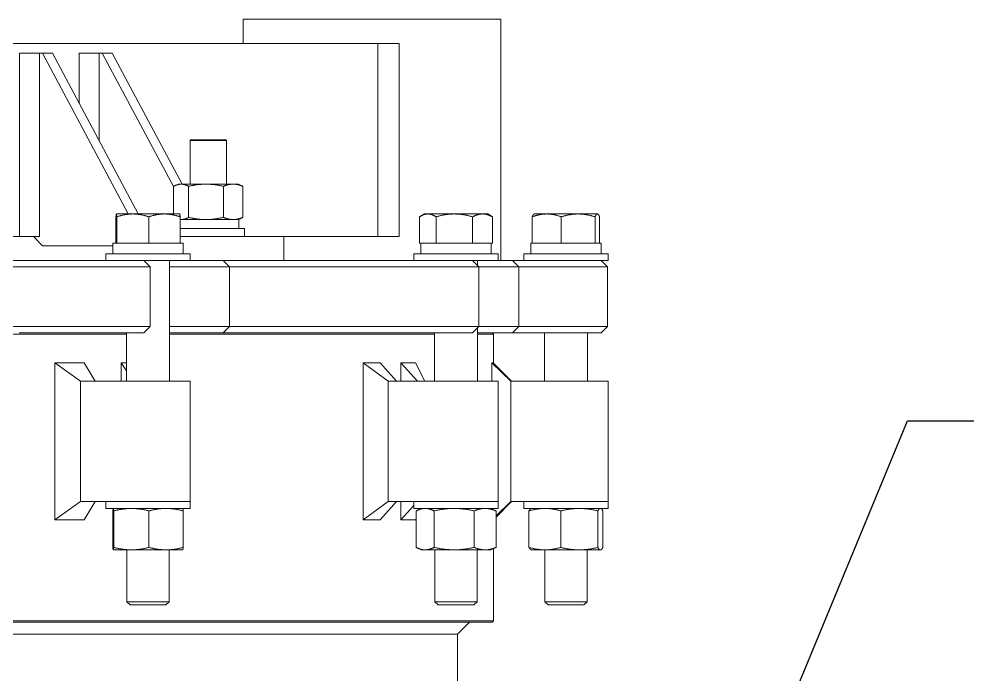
# Model space of a CAD drawing. Header units: inches. Extents: x 17 to 469, y 7 to 301.
# Drawn here: x 249.94 to 269.93, y 115.39 to 128.98 of the extents above; entities that cross this region are included whole.
import ezdxf

# ---------------------------------------------------------------- set-up
doc = ezdxf.new("R2010")
doc.units = ezdxf.units.IN
doc.header["$LTSCALE"] = 14
doc.header["$MEASUREMENT"] = 0
doc.layers.add('Symbol (ANSI)', color=7, linetype='Continuous', lineweight=25)
doc.layers.add('Visible (ANSI)', color=7, linetype='Continuous', lineweight=50)
doc.styles.add('MEMCOR Medium', font='arial.ttf')
doc.dimstyles.new('Default (ANSI)$7', dxfattribs={"dimscale": 14, "dimtxt": 0.15, "dimasz": 0.098425, "dimexe": 0.125, "dimexo": 0.0625, "dimgap": 0.031496, "dimtad": 0, "dimtih": 1, "dimtoh": 1, "dimdec": 4, "dimrnd": 1e-08, "dimzin": 3, "dimdsep": 46, "dimlunit": 5, "dimtxsty": 'MEMCOR Medium', "dimcen": 0.09, "dimdle": 0.393701, "dimclrd": 256, "dimclre": 256, "dimclrt": 256, "dimadec": 0, "dimazin": 1, "dimtfac": 0.8, "dimtofl": 0, "dimtmove": 0, "dimatfit": 3, "dimfxl": 1, "dimfrac": 1, "dimtolj": 1, "dimtzin": 4, "dimlwd": -1, "dimlwe": -1, "dimarcsym": 0})

msp = doc.modelspace()

# ---------------------------------------------------------------- linework, layer by layer
at = {"layer": 'Visible (ANSI)', "linetype": 'Continuous', "lineweight": 18}
for p, q in [((254.579878, 128.979368), (255.361328, 128.979368)), ((254.579878, 128.979368), (254.579878, 128.479368)), ((255.361328, 128.979368), (258.580946, 128.979368)), ((258.580946, 128.979368), (259.553961, 128.979368)), ((259.553961, 128.979368), (259.916806, 128.979368)), ((259.916806, 128.979368), (259.922342, 128.979368)), ((259.922342, 123.979368), (259.922342, 128.979368)), ((257.371999, 128.479368), (248.814003, 128.479368)), ((257.811778, 128.479368), (257.371999, 128.479368)), ((257.371999, 124.479368), (257.371999, 128.479368)), ((257.811778, 124.479368), (257.811778, 128.479368)), ((249.946182, 128.279368), (250.359947, 128.279368)), ((249.946182, 128.279368), (249.946182, 124.479368)), ((250.421404, 128.279368), (250.359947, 128.279368)), ((250.359947, 128.279368), (250.359947, 124.479368)), ((252.200363, 124.942997), (250.421404, 128.279368)), ((250.421404, 128.279368), (250.628194, 128.279368)), ((250.628194, 128.279368), (252.407153, 124.942997)), ((251.186926, 128.279368), (251.600691, 128.279368)), ((251.186926, 128.279368), (251.186926, 127.231488)), ((251.662147, 128.279368), (251.600691, 128.279368)), ((251.600691, 128.279368), (251.600691, 126.455487)), ((253.138886, 125.509799), (251.662147, 128.279368)), ((251.662147, 128.279368), (251.868938, 128.279368)), ((251.868938, 128.279368), (253.31818, 125.561368)), ((253.496031, 126.479368), (253.483531, 126.466868)), ((254.233531, 126.466868), (253.483531, 126.466868)), ((253.483531, 126.466868), (253.483531, 125.561368)), ((253.496031, 126.479368), (254.221031, 126.479368)), ((254.221031, 126.479368), (254.233531, 126.466868)), ((254.233531, 126.466868), (254.233531, 125.561368)), ((253.138886, 125.516282), (253.138886, 124.942997)), ((253.233531, 125.561368), (253.164988, 125.529406)), ((253.2953, 125.561368), (253.233531, 125.561368)), ((253.811537, 125.561368), (253.2953, 125.561368)), ((253.451714, 125.516282), (253.451714, 124.872454)), ((254.374767, 125.561368), (253.811537, 125.561368)), ((254.171359, 125.516282), (254.171359, 124.872454)), ((254.483531, 125.561368), (254.374767, 125.561368)), ((254.483531, 125.561368), (254.552074, 125.529406)), ((254.578176, 125.516282), (254.578176, 124.872454)), ((251.954807, 124.942997), (251.954643, 124.942902)), ((251.954972, 124.942997), (251.954807, 124.942997)), ((252.295623, 124.942997), (251.954972, 124.942997)), ((252.951458, 124.942997), (252.295623, 124.942997)), ((253.266807, 124.942997), (252.951458, 124.942997)), ((253.266807, 124.942997), (253.266972, 124.942902)), ((258.336278, 124.942997), (258.256041, 124.896672)), ((258.40777, 124.942997), (258.336278, 124.942997)), ((258.957929, 124.942997), (258.40777, 124.942997)), ((259.542437, 124.942997), (258.957929, 124.942997)), ((259.648278, 124.942997), (259.542437, 124.942997)), ((259.648278, 124.942997), (259.728515, 124.896672)), ((260.613798, 124.942997), (260.608457, 124.939913)), ((260.872387, 124.942997), (260.613798, 124.942997)), ((261.523089, 124.942997), (260.872387, 124.942997)), ((261.9205, 124.942997), (261.523089, 124.942997)), ((261.925798, 124.942997), (261.9205, 124.942997)), ((261.925798, 124.942997), (261.93114, 124.939913)), ((251.946483, 124.338997), (251.946483, 124.884405)), ((251.963461, 124.338997), (251.963461, 124.884405)), ((252.627785, 124.338997), (252.627785, 124.884405)), ((253.275131, 124.338997), (253.275131, 124.884405)), ((253.275131, 124.827368), (254.491031, 124.827368)), ((254.483531, 124.827368), (254.552074, 124.85933)), ((254.491031, 124.639368), (254.491031, 124.827368)), ((258.235833, 124.338997), (258.235833, 124.884405)), ((258.579707, 124.338997), (258.579707, 124.884405)), ((259.336151, 124.338997), (259.336151, 124.884405)), ((259.748722, 124.338997), (259.748722, 124.884405)), ((260.571057, 124.338997), (260.571057, 124.884405)), ((261.173718, 124.338997), (261.173718, 124.884405)), ((261.872459, 124.338997), (261.872459, 124.884405)), ((261.96854, 124.338997), (261.96854, 124.884405)), ((253.275131, 124.639368), (254.608531, 124.639368)), ((254.608531, 124.479368), (254.608531, 124.639368)), ((249.455496, 124.479368), (249.946182, 124.479368)), ((249.946182, 124.479368), (250.359947, 124.479368)), ((250.23931, 124.479368), (250.421404, 124.279368)), ((251.881307, 124.338993), (253.340307, 124.338993)), ((251.881307, 124.119993), (251.881307, 124.338993)), ((251.954972, 124.338997), (251.946483, 124.338997)), ((251.954807, 124.338997), (251.954807, 124.338993)), ((251.963461, 124.338997), (251.954972, 124.338997)), ((252.295623, 124.338997), (251.963461, 124.338997)), ((252.627785, 124.338997), (252.295623, 124.338997)), ((252.951458, 124.338997), (252.627785, 124.338997)), ((253.275131, 124.338997), (252.951458, 124.338997)), ((253.266807, 124.338997), (253.266807, 124.338993)), ((254.094798, 124.479368), (253.275131, 124.479368)), ((253.340307, 124.119993), (253.340307, 124.338993)), ((254.094798, 124.479368), (254.756822, 124.479368)), ((255.377194, 124.479368), (254.756822, 124.479368)), ((255.377194, 124.479368), (255.421961, 124.479368)), ((255.421961, 124.479368), (257.371999, 124.479368)), ((255.421961, 124.479368), (255.421961, 123.979368)), ((257.811778, 124.479368), (257.371999, 124.479368)), ((258.40777, 124.338997), (258.235833, 124.338997)), ((258.262778, 124.338993), (259.721778, 124.338993)), ((258.262778, 124.119993), (258.262778, 124.338993)), ((258.336278, 124.338997), (258.336278, 124.338993)), ((258.579707, 124.338997), (258.40777, 124.338997)), ((258.957929, 124.338997), (258.579707, 124.338997)), ((259.336151, 124.338997), (258.957929, 124.338997)), ((259.542437, 124.338997), (259.336151, 124.338997)), ((259.748722, 124.338997), (259.542437, 124.338997)), ((259.648278, 124.338997), (259.648278, 124.338993)), ((259.721778, 124.119993), (259.721778, 124.338993)), ((260.540298, 124.338993), (261.999298, 124.338993)), ((260.540298, 124.119993), (260.540298, 124.338993)), ((260.872387, 124.338997), (260.571057, 124.338997)), ((260.613798, 124.338997), (260.613798, 124.338993)), ((261.173718, 124.338997), (260.872387, 124.338997)), ((261.523089, 124.338997), (261.173718, 124.338997)), ((261.872459, 124.338997), (261.523089, 124.338997)), ((261.9205, 124.338997), (261.872459, 124.338997)), ((261.96854, 124.338997), (261.9205, 124.338997)), ((261.925798, 124.338997), (261.925798, 124.338993)), ((261.999298, 124.119993), (261.999298, 124.338993)), ((250.421404, 124.279368), (251.881307, 124.279368)), ((253.485807, 124.119993), (251.735807, 124.119993)), ((251.735807, 124.119993), (251.735807, 123.979368)), ((253.485807, 124.119993), (253.485807, 123.979368)), ((259.867278, 124.119993), (258.117278, 124.119993)), ((258.117278, 124.119993), (258.117278, 123.979368)), ((259.867278, 124.119993), (259.867278, 123.979368)), ((262.144798, 124.119993), (260.394798, 124.119993)), ((260.394798, 124.119993), (260.394798, 123.979368)), ((262.144798, 124.119993), (262.144798, 123.979368)), ((250.437673, 123.979368), (249.610837, 123.979368)), ((251.055323, 123.979368), (250.437673, 123.979368)), ((251.055323, 123.979368), (252.247692, 123.979368)), ((252.247692, 123.979368), (252.476605, 123.979368)), ((252.476605, 123.979368), (252.524803, 123.979368)), ((252.524803, 123.979368), (252.654803, 123.849368)), ((252.524803, 123.979368), (253.481961, 123.979368)), ((253.058307, 123.979368), (253.058307, 121.479368)), ((253.483731, 123.979368), (253.481961, 123.979368)), ((253.483731, 123.979368), (253.65531, 123.979368)), ((253.65531, 123.979368), (253.870838, 123.979368)), ((253.870838, 123.979368), (254.169179, 123.979368)), ((254.169179, 123.979368), (256.347113, 123.979368)), ((254.169179, 123.979368), (254.299179, 123.849368)), ((257.153332, 123.979368), (256.347113, 123.979368)), ((258.045862, 123.979368), (257.153332, 123.979368)), ((258.045862, 123.979368), (259.189929, 123.979368)), ((259.189929, 123.979368), (259.322923, 123.979368)), ((259.322923, 123.979368), (259.336515, 123.979368)), ((259.336515, 123.979368), (259.466515, 123.849368)), ((259.336515, 123.979368), (259.867278, 123.979368)), ((259.439778, 123.979368), (259.439778, 123.876105)), ((259.867278, 123.979368), (259.977055, 123.979368)), ((259.977055, 123.979368), (260.090707, 123.979368)), ((260.090707, 123.979368), (260.161108, 123.979368)), ((261.1199, 123.979368), (260.161108, 123.979368)), ((260.161108, 123.979368), (260.291108, 123.849368)), ((261.1199, 123.979368), (261.989068, 123.979368)), ((261.989068, 123.979368), (261.999803, 123.979368)), ((261.999803, 123.979368), (261.999863, 123.979368)), ((261.999863, 123.979368), (262.129863, 123.849368)), ((261.999863, 123.979368), (262.144798, 123.979368)), ((249.679816, 123.849368), (250.336035, 123.849368)), ((250.336035, 123.849368), (250.953685, 123.849368)), ((252.324224, 123.849368), (250.953685, 123.849368)), ((252.554391, 123.849368), (252.324224, 123.849368)), ((252.654803, 123.849368), (252.554391, 123.849368)), ((252.654803, 123.849368), (252.654803, 122.609368)), ((253.058307, 123.849368), (253.382092, 123.849368)), ((253.739551, 123.849368), (253.382092, 123.849368)), ((253.956258, 123.849368), (253.739551, 123.849368)), ((254.299179, 123.849368), (253.956258, 123.849368)), ((256.457071, 123.849368), (254.299179, 123.849368)), ((254.299179, 123.849368), (254.299179, 122.609368)), ((256.457071, 123.849368), (257.096927, 123.849368)), ((257.096927, 123.849368), (257.989457, 123.849368)), ((259.304476, 123.849368), (257.989457, 123.849368)), ((259.438199, 123.849368), (259.304476, 123.849368)), ((259.466515, 123.849368), (259.438199, 123.849368)), ((259.466515, 123.849368), (259.758869, 123.849368)), ((259.466515, 123.849368), (259.466515, 122.609368)), ((260.095913, 123.849368), (259.758869, 123.849368)), ((260.210187, 123.849368), (260.095913, 123.849368)), ((260.291108, 123.849368), (260.210187, 123.849368)), ((260.291108, 123.849368), (261.1199, 123.849368)), ((260.291108, 123.849368), (260.291108, 122.609368)), ((262.118944, 123.849368), (261.1199, 123.849368)), ((262.129737, 123.849368), (262.118944, 123.849368)), ((262.129863, 123.849368), (262.129737, 123.849368)), ((262.129863, 123.849368), (262.129863, 122.609368)), ((250.336035, 122.609368), (249.679816, 122.609368)), ((250.953685, 122.609368), (250.336035, 122.609368)), ((250.953685, 122.609368), (252.324224, 122.609368)), ((252.324224, 122.609368), (252.554391, 122.609368)), ((252.524803, 122.479368), (252.654803, 122.609368)), ((252.554391, 122.609368), (252.654803, 122.609368)), ((253.382092, 122.609368), (253.058307, 122.609368)), ((253.382092, 122.609368), (253.739551, 122.609368)), ((253.739551, 122.609368), (253.956258, 122.609368)), ((253.956258, 122.609368), (254.299179, 122.609368)), ((254.169179, 122.479368), (254.299179, 122.609368)), ((254.299179, 122.609368), (256.457071, 122.609368)), ((257.096927, 122.609368), (256.457071, 122.609368)), ((257.989457, 122.609368), (257.096927, 122.609368)), ((257.989457, 122.609368), (259.304476, 122.609368)), ((259.304476, 122.609368), (259.438199, 122.609368)), ((259.336515, 122.479368), (259.466515, 122.609368)), ((259.438199, 122.609368), (259.466515, 122.609368)), ((259.439778, 122.582631), (259.439778, 121.479368)), ((259.758869, 122.609368), (259.466515, 122.609368)), ((259.758869, 122.609368), (260.095913, 122.609368)), ((260.095913, 122.609368), (260.210187, 122.609368)), ((260.161108, 122.479368), (260.291108, 122.609368)), ((260.210187, 122.609368), (260.291108, 122.609368)), ((261.1199, 122.609368), (260.291108, 122.609368)), ((261.1199, 122.609368), (262.118944, 122.609368)), ((261.999863, 122.479368), (262.129863, 122.609368)), ((262.118944, 122.609368), (262.129737, 122.609368)), ((262.129737, 122.609368), (262.129863, 122.609368)), ((252.163307, 122.448118), (243.836816, 122.448118)), ((249.943251, 122.479368), (250.437673, 122.479368)), ((250.437673, 122.479368), (251.055323, 122.479368)), ((252.247692, 122.479368), (251.055323, 122.479368)), ((252.163307, 122.479368), (252.163307, 121.479368)), ((252.476605, 122.479368), (252.247692, 122.479368)), ((252.524803, 122.479368), (252.476605, 122.479368)), ((253.058307, 122.479368), (253.483731, 122.479368)), ((258.544778, 122.448118), (253.058307, 122.448118)), ((253.65531, 122.479368), (253.483731, 122.479368)), ((253.870838, 122.479368), (253.65531, 122.479368)), ((254.169179, 122.479368), (253.870838, 122.479368)), ((254.169179, 122.479368), (256.604956, 122.479368)), ((256.604956, 122.479368), (257.153332, 122.479368)), ((257.153332, 122.479368), (258.045862, 122.479368)), ((259.189929, 122.479368), (258.045862, 122.479368)), ((258.544778, 122.479368), (258.544778, 121.479368)), ((259.322923, 122.479368), (259.189929, 122.479368)), ((259.336515, 122.479368), (259.322923, 122.479368)), ((259.439778, 122.479368), (259.815274, 122.479368)), ((259.770613, 122.448118), (259.439778, 122.448118)), ((259.739363, 122.479368), (259.770613, 122.448118)), ((259.770613, 121.848542), (259.770613, 122.448118)), ((259.977055, 122.479368), (259.815274, 122.479368)), ((260.090707, 122.479368), (259.977055, 122.479368)), ((260.161108, 122.479368), (260.090707, 122.479368)), ((260.161108, 122.479368), (261.1199, 122.479368)), ((260.822298, 122.479368), (260.822298, 121.479368)), ((261.989068, 122.479368), (261.1199, 122.479368)), ((261.717298, 122.479368), (261.717298, 121.479368)), ((261.999803, 122.479368), (261.989068, 122.479368)), ((261.999863, 122.479368), (261.999803, 122.479368)), ((250.676286, 121.85416), (250.676286, 118.604576)), ((250.676286, 121.85416), (251.288362, 121.85416)), ((250.676286, 121.85416), (251.214765, 121.479368)), ((251.288362, 121.85416), (251.515305, 121.479368)), ((252.056795, 121.85416), (252.163307, 121.688063)), ((252.056795, 121.479368), (252.056795, 121.85416)), ((252.056795, 121.85416), (252.163307, 121.85416)), ((257.066537, 121.85416), (257.066537, 118.604576)), ((257.066537, 121.85416), (257.423273, 121.85416)), ((257.066537, 121.85416), (257.583847, 121.479368)), ((257.423273, 121.85416), (257.757178, 121.479368)), ((257.849722, 121.85416), (258.191062, 121.479368)), ((257.849722, 121.479368), (257.849722, 121.85416)), ((257.849722, 121.85416), (258.151066, 121.85416)), ((258.151066, 121.85416), (258.343143, 121.479368)), ((259.734256, 121.85416), (259.734256, 121.479368)), ((259.734256, 121.85416), (259.764996, 121.85416)), ((259.734256, 121.85416), (260.127936, 121.479368)), ((259.764996, 121.85416), (260.139728, 121.479368)), ((251.926705, 121.479368), (251.214765, 121.479368)), ((251.214765, 121.479368), (251.214765, 118.979368)), ((251.926705, 121.479368), (253.485807, 121.479368)), ((253.485807, 118.979368), (253.485807, 121.479368)), ((258.61263, 121.479368), (257.583847, 121.479368)), ((257.583847, 121.479368), (257.583847, 118.979368)), ((258.61263, 121.479368), (259.867278, 121.479368)), ((259.867278, 118.979368), (259.867278, 121.479368)), ((261.269798, 121.479368), (260.127936, 121.479368)), ((260.127936, 121.479368), (260.127936, 118.979368)), ((261.269798, 121.479368), (262.144798, 121.479368)), ((262.144798, 118.979368), (262.144798, 121.479368)), ((250.676286, 118.604576), (251.214765, 118.979368)), ((251.214765, 118.979368), (251.926705, 118.979368)), ((251.288362, 118.604576), (251.515305, 118.979368)), ((251.735807, 118.979368), (251.735807, 118.838743)), ((253.485807, 118.979368), (251.926705, 118.979368)), ((253.485807, 118.979368), (251.926705, 118.979368)), ((253.485807, 118.979368), (253.485807, 118.838743)), ((257.066537, 118.604576), (257.583847, 118.979368)), ((257.423273, 118.604576), (257.757178, 118.979368)), ((257.583847, 118.979368), (258.61263, 118.979368)), ((257.849722, 118.604576), (257.849722, 118.979368)), ((257.849722, 118.604576), (258.117278, 118.898353)), ((258.117278, 118.979368), (258.117278, 118.838743)), ((259.867278, 118.979368), (258.61263, 118.979368)), ((259.867278, 118.979368), (258.61263, 118.979368)), ((259.821369, 118.660958), (260.139728, 118.979368)), ((259.821369, 118.68751), (260.127936, 118.979368)), ((259.867278, 118.979368), (259.867278, 118.838743)), ((260.127936, 118.979368), (261.269798, 118.979368)), ((260.394798, 118.979368), (260.394798, 118.838743)), ((262.144798, 118.979368), (261.269798, 118.979368)), ((262.144798, 118.979368), (261.269798, 118.979368)), ((262.144798, 118.979368), (262.144798, 118.838743)), ((251.735807, 118.838743), (253.485807, 118.838743)), ((251.882684, 118.03161), (251.882684, 118.786876)), ((251.891807, 118.838743), (251.891627, 118.838659)), ((251.901292, 118.03161), (251.901292, 118.786876)), ((252.629416, 118.03161), (252.629416, 118.786876)), ((253.329807, 118.838743), (253.329988, 118.838659)), ((253.338931, 118.03161), (253.338931, 118.786876)), ((258.117278, 118.838743), (259.867278, 118.838743)), ((258.163187, 118.03161), (258.163187, 118.786876)), ((258.273278, 118.838743), (258.185336, 118.797735)), ((258.270382, 118.837393), (258.271074, 118.838743)), ((258.540085, 118.03161), (258.540085, 118.786876)), ((259.369176, 118.03161), (259.369176, 118.786876)), ((259.711278, 118.838743), (259.79922, 118.797735)), ((259.734256, 118.838743), (259.734256, 118.828028)), ((259.821369, 118.03161), (259.821369, 118.786876)), ((260.394798, 118.838743), (262.144798, 118.838743)), ((260.503952, 118.03161), (260.503952, 118.786876)), ((260.550798, 118.838743), (260.544944, 118.836013)), ((261.16449, 118.03161), (261.16449, 118.786876)), ((261.930337, 118.03161), (261.930337, 118.786876)), ((261.988798, 118.838743), (261.994653, 118.836013)), ((262.035645, 118.03161), (262.035645, 118.786876)), ((251.288362, 118.604576), (250.676286, 118.604576)), ((257.423273, 118.604576), (257.066537, 118.604576)), ((258.151066, 118.604576), (257.849722, 118.604576)), ((258.151066, 118.604576), (258.163187, 118.628228)), ((251.891807, 117.979743), (251.891627, 117.979827)), ((251.891807, 117.979743), (251.891988, 117.979743)), ((251.891988, 117.979743), (252.265354, 117.979743)), ((252.173307, 117.979743), (252.173307, 116.905108)), ((252.265354, 117.979743), (252.984173, 117.979743)), ((252.984173, 117.979743), (253.329807, 117.979743)), ((253.048307, 117.979743), (253.048307, 116.905108)), ((253.329807, 117.979743), (253.329988, 117.979827)), ((258.273278, 117.979743), (258.185336, 118.020751)), ((258.273278, 117.979743), (258.351636, 117.979743)), ((258.351636, 117.979743), (258.95463, 117.979743)), ((258.554778, 117.979743), (258.554778, 116.905108)), ((258.95463, 117.979743), (259.595272, 117.979743)), ((259.429778, 117.979743), (259.429778, 116.905108)), ((259.595272, 117.979743), (259.711278, 117.979743)), ((259.711278, 117.979743), (259.79922, 118.020751)), ((259.770613, 116.510618), (259.770613, 118.007412)), ((260.550798, 117.979743), (260.544944, 117.982473)), ((260.550798, 117.979743), (260.834221, 117.979743)), ((260.832298, 117.979743), (260.832298, 116.905108)), ((260.834221, 117.979743), (261.547414, 117.979743)), ((261.547414, 117.979743), (261.982991, 117.979743)), ((261.707298, 117.979743), (261.707298, 116.905108)), ((261.982991, 117.979743), (261.988798, 117.979743)), ((261.988798, 117.979743), (261.994653, 117.982473)), ((252.173307, 116.905108), (253.048307, 116.905108)), ((252.241469, 116.838993), (252.173307, 116.905108)), ((252.980146, 116.838993), (253.048307, 116.905108)), ((258.554778, 116.905108), (259.429778, 116.905108)), ((258.622939, 116.838993), (258.554778, 116.905108)), ((259.361617, 116.838993), (259.429778, 116.905108)), ((260.832298, 116.905108), (261.707298, 116.905108)), ((260.900459, 116.838993), (260.832298, 116.905108)), ((261.639137, 116.838993), (261.707298, 116.905108)), ((252.980146, 116.838993), (252.241469, 116.838993)), ((259.361617, 116.838993), (258.622939, 116.838993)), ((261.639137, 116.838993), (260.900459, 116.838993)), ((238.290535, 116.510618), (259.770613, 116.510618)), ((259.739363, 116.479368), (259.770613, 116.510618)), ((259.739363, 116.479368), (238.315015, 116.479368)), ((259.022235, 116.229368), (259.272235, 116.479368)), ((259.022235, 116.229368), (238.667654, 116.229368)), ((259.022235, 116.229368), (259.022235, 108.729368))]:
    msp.add_line(p, q, dxfattribs=at)
for points, weights in [([(253.2953, 125.561368), (253.222708, 125.561368), (253.138886, 125.516282)], [1, 1.0379548493, 1]), ([(253.451714, 125.516282), (253.367892, 125.561368), (253.2953, 125.561368)], [1, 1.0379548493, 1]), ([(253.811537, 125.561368), (253.644542, 125.561368), (253.451714, 125.516282)], [1, 1.0379548493, 1]), ([(254.171359, 125.516282), (253.978531, 125.561368), (253.811537, 125.561368)], [1, 1.0379548493, 1]), ([(254.374767, 125.561368), (254.280365, 125.561368), (254.171359, 125.516282)], [1, 1.0379548493, 1]), ([(254.578176, 125.516282), (254.46917, 125.561368), (254.374767, 125.561368)], [1, 1.0379548493, 1]), ([(254.552074, 125.529406), (254.564866, 125.523441), (254.578176, 125.516282)], [1.00988353188, 1.00584050474, 1]), ([(251.954972, 124.942997), (251.951033, 124.942997), (251.946483, 124.884405)], [1, 1.0379548493, 1]), ([(251.963461, 124.884405), (251.958912, 124.942997), (251.954972, 124.942997)], [1, 1.0379548493, 1]), ([(252.295623, 124.942997), (252.141466, 124.942997), (251.963461, 124.884405)], [1, 1.0379548493, 1]), ([(252.627785, 124.884405), (252.44978, 124.942997), (252.295623, 124.942997)], [1, 1.0379548493, 1]), ([(252.951458, 124.942997), (252.801241, 124.942997), (252.627785, 124.884405)], [1, 1.0379548493, 1]), ([(253.275131, 124.884405), (253.101676, 124.942997), (252.951458, 124.942997)], [1, 1.0379548493, 1]), ([(253.266972, 124.942902), (253.270759, 124.940715), (253.275131, 124.884405)], [1.00294012821, 1.0364229566, 1]), ([(258.40777, 124.942997), (258.327974, 124.942997), (258.235833, 124.884405)], [1, 1.0379548493, 1]), ([(258.579707, 124.884405), (258.487566, 124.942997), (258.40777, 124.942997)], [1, 1.0379548493, 1]), ([(258.957929, 124.942997), (258.782396, 124.942997), (258.579707, 124.884405)], [1, 1.0379548493, 1]), ([(259.336151, 124.884405), (259.133463, 124.942997), (258.957929, 124.942997)], [1, 1.0379548493, 1]), ([(259.542437, 124.942997), (259.446699, 124.942997), (259.336151, 124.884405)], [1, 1.0379548493, 1]), ([(259.748722, 124.884405), (259.638174, 124.942997), (259.542437, 124.942997)], [1, 1.0379548493, 1]), ([(259.728515, 124.896672), (259.738475, 124.890922), (259.748722, 124.884405)], [1.00728829486, 1.00408348025, 1]), ([(260.872387, 124.942997), (260.732539, 124.942997), (260.571057, 124.884405)], [1, 1.0379548493, 1]), ([(260.571057, 124.884405), (260.591024, 124.929848), (260.608457, 124.939913)], [1, 1.0291885243, 1.01348318305]), ([(261.173718, 124.884405), (261.012235, 124.942997), (260.872387, 124.942997)], [1, 1.0379548493, 1]), ([(261.523089, 124.942997), (261.360945, 124.942997), (261.173718, 124.884405)], [1, 1.0379548493, 1]), ([(261.872459, 124.884405), (261.685232, 124.942997), (261.523089, 124.942997)], [1, 1.0379548493, 1]), ([(261.9205, 124.942997), (261.898204, 124.942997), (261.872459, 124.884405)], [1, 1.0379548493, 1]), ([(261.96854, 124.884405), (261.942795, 124.942997), (261.9205, 124.942997)], [1, 1.0379548493, 1]), ([(253.275131, 124.828175), (253.28523, 124.827368), (253.2953, 124.827368)], [1.00882751039, 1.00509869153, 1]), ([(253.2953, 124.827368), (253.367892, 124.827368), (253.451714, 124.872454)], [1, 1.0379548493, 1]), ([(253.451714, 124.872454), (253.644542, 124.827368), (253.811537, 124.827368)], [1, 1.0379548493, 1]), ([(253.811537, 124.827368), (253.978531, 124.827368), (254.171359, 124.872454)], [1, 1.0379548493, 1]), ([(254.171359, 124.872454), (254.280365, 124.827368), (254.374767, 124.827368)], [1, 1.0379548493, 1]), ([(254.374767, 124.827368), (254.46917, 124.827368), (254.578176, 124.872454)], [1, 1.0379548493, 1]), ([(254.578176, 124.872454), (254.564866, 124.865295), (254.552074, 124.85933)], [1, 1.00584050474, 1.00988353188]), ([(251.891988, 118.838743), (251.88767, 118.838743), (251.882684, 118.786876)], [1, 1.0379548493, 1]), ([(251.901292, 118.786876), (251.896306, 118.838743), (251.891988, 118.838743)], [1, 1.0379548493, 1]), ([(252.265354, 118.838743), (252.096392, 118.838743), (251.901292, 118.786876)], [1, 1.0379548493, 1]), ([(252.629416, 118.786876), (252.434315, 118.838743), (252.265354, 118.838743)], [1, 1.0379548493, 1]), ([(252.984173, 118.838743), (252.81953, 118.838743), (252.629416, 118.786876)], [1, 1.0379548493, 1]), ([(253.338931, 118.786876), (253.148817, 118.838743), (252.984173, 118.838743)], [1, 1.0379548493, 1]), ([(253.329988, 118.838659), (253.334139, 118.836723), (253.338931, 118.786876)], [1.00294012821, 1.0364229566, 1]), ([(258.351636, 118.838743), (258.264177, 118.838743), (258.163187, 118.786876)], [1, 1.0379548493, 1]), ([(258.540085, 118.786876), (258.439096, 118.838743), (258.351636, 118.838743)], [1, 1.0379548493, 1]), ([(258.95463, 118.838743), (258.762239, 118.838743), (258.540085, 118.786876)], [1, 1.0379548493, 1]), ([(259.369176, 118.786876), (259.147022, 118.838743), (258.95463, 118.838743)], [1, 1.0379548493, 1]), ([(259.595272, 118.838743), (259.490341, 118.838743), (259.369176, 118.786876)], [1, 1.0379548493, 1]), ([(259.821369, 118.786876), (259.700204, 118.838743), (259.595272, 118.838743)], [1, 1.0379548493, 1]), ([(259.79922, 118.797735), (259.810137, 118.792644), (259.821369, 118.786876)], [1.00728829486, 1.00408348025, 1]), ([(260.834221, 118.838743), (260.680943, 118.838743), (260.503952, 118.786876)], [1, 1.0379548493, 1]), ([(260.503952, 118.786876), (260.525837, 118.827103), (260.544944, 118.836013)], [1, 1.0291885243, 1.01348318305]), ([(261.16449, 118.786876), (260.9875, 118.838743), (260.834221, 118.838743)], [1, 1.0379548493, 1]), ([(261.547414, 118.838743), (261.369698, 118.838743), (261.16449, 118.786876)], [1, 1.0379548493, 1]), ([(261.930337, 118.786876), (261.725129, 118.838743), (261.547414, 118.838743)], [1, 1.0379548493, 1]), ([(261.982991, 118.838743), (261.958554, 118.838743), (261.930337, 118.786876)], [1, 1.0379548493, 1]), ([(262.035645, 118.786876), (262.007428, 118.838743), (261.982991, 118.838743)], [1, 1.0379548493, 1]), ([(251.882684, 118.03161), (251.88767, 117.979743), (251.891988, 117.979743)], [1, 1.0379548493, 1]), ([(251.891988, 117.979743), (251.896306, 117.979743), (251.901292, 118.03161)], [1, 1.0379548493, 1]), ([(251.901292, 118.03161), (252.096392, 117.979743), (252.265354, 117.979743)], [1, 1.0379548493, 1]), ([(252.265354, 117.979743), (252.434315, 117.979743), (252.629416, 118.03161)], [1, 1.0379548493, 1]), ([(252.629416, 118.03161), (252.81953, 117.979743), (252.984173, 117.979743)], [1, 1.0379548493, 1]), ([(252.984173, 117.979743), (253.148817, 117.979743), (253.338931, 118.03161)], [1, 1.0379548493, 1]), ([(253.338931, 118.03161), (253.334139, 117.981763), (253.329988, 117.979827)], [1, 1.0364229566, 1.00294012821]), ([(258.163187, 118.03161), (258.264177, 117.979743), (258.351636, 117.979743)], [1, 1.0379548493, 1]), ([(258.351636, 117.979743), (258.439096, 117.979743), (258.540085, 118.03161)], [1, 1.0379548493, 1]), ([(258.540085, 118.03161), (258.762239, 117.979743), (258.95463, 117.979743)], [1, 1.0379548493, 1]), ([(258.95463, 117.979743), (259.147022, 117.979743), (259.369176, 118.03161)], [1, 1.0379548493, 1]), ([(259.369176, 118.03161), (259.490341, 117.979743), (259.595272, 117.979743)], [1, 1.0379548493, 1]), ([(259.595272, 117.979743), (259.700204, 117.979743), (259.821369, 118.03161)], [1, 1.0379548493, 1]), ([(259.821369, 118.03161), (259.810137, 118.025842), (259.79922, 118.020751)], [1, 1.00408348025, 1.00728829486]), ([(260.544944, 117.982473), (260.525837, 117.991383), (260.503952, 118.03161)], [1.01348318305, 1.0291885243, 1]), ([(260.503952, 118.03161), (260.680943, 117.979743), (260.834221, 117.979743)], [1, 1.0379548493, 1]), ([(260.834221, 117.979743), (260.9875, 117.979743), (261.16449, 118.03161)], [1, 1.0379548493, 1]), ([(261.16449, 118.03161), (261.369698, 117.979743), (261.547414, 117.979743)], [1, 1.0379548493, 1]), ([(261.547414, 117.979743), (261.725129, 117.979743), (261.930337, 118.03161)], [1, 1.0379548493, 1]), ([(261.930337, 118.03161), (261.958554, 117.979743), (261.982991, 117.979743)], [1, 1.0379548493, 1]), ([(261.982991, 117.979743), (262.007428, 117.979743), (262.035645, 118.03161)], [1, 1.0379548493, 1])]:
    msp.add_rational_spline(points, weights, degree=2, dxfattribs=at)

# ---------------------------------------------------------------- leaders
at = {"layer": 'Symbol (ANSI)', "annotation_type": 0, "has_hookline": 1, "hookline_direction": 0, "text_width": 20.770806}
msp.add_leader([(262.346322, 106.10155), (268.344268, 120.657055), (269.722221, 120.657055)], dimstyle='Default (ANSI)$7', override={"dimtad": 0}, dxfattribs=at)

doc.saveas('drawing.dxf')
